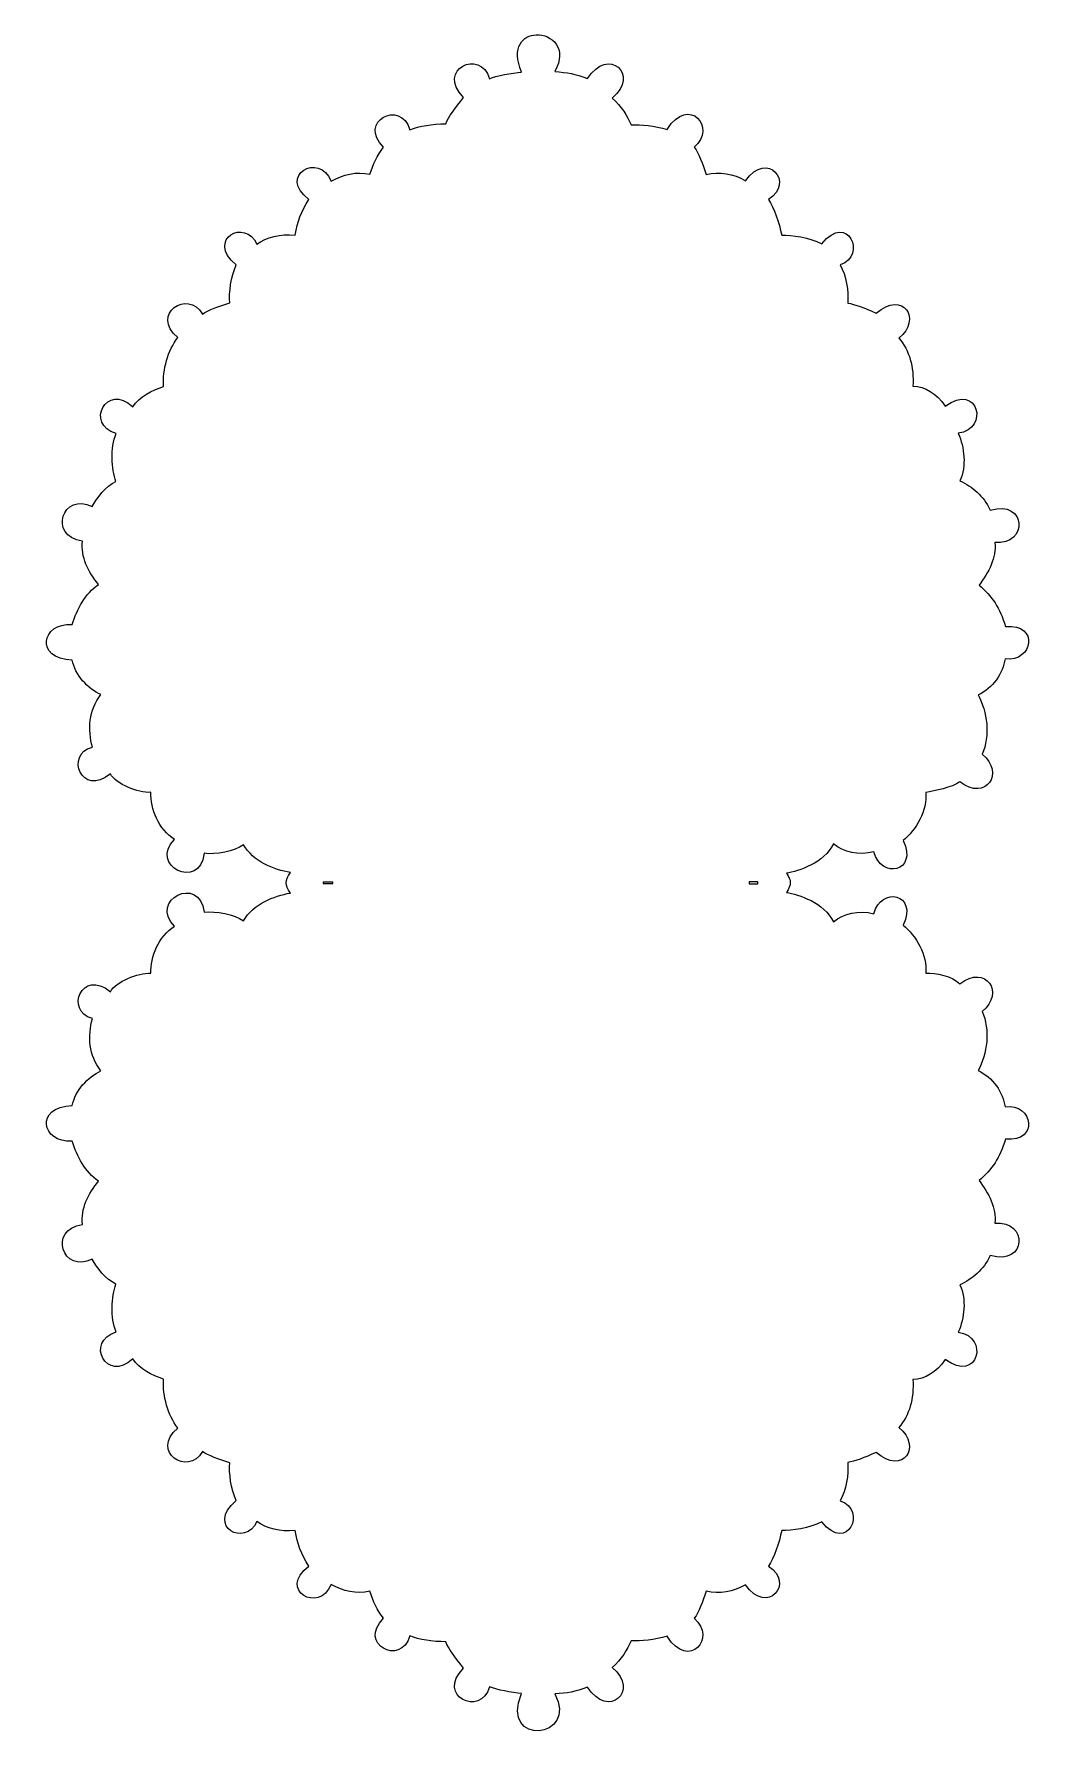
# Model space of a CAD drawing. Header units: centimetres. Extents: x -8.2 to 6.8, y -11.5 to 14.
import ezdxf

# ---------------------------------------------------------------- set-up
doc = ezdxf.new("R2010")
doc.units = ezdxf.units.CM
doc.header["$MEASUREMENT"] = 0
doc.layers.add('Layer 1', color=7, linetype='Continuous')

msp = doc.modelspace()

# ---------------------------------------------------------------- linework, layer by layer
at = {"layer": 'Layer 1', "color": 12}
for points, knots in [([(-0.69024, 13.98669), (-0.88801, 13.97988), (-1.0678, 13.80855), (-0.90852, 13.42941), (-0.90852, 13.42941), (-1.05199, 13.421), (-1.28971, 13.37381), (-1.38725, 13.3335), (-1.38725, 13.3335), (-1.51727, 13.78481), (-2.18983, 13.47253), (-1.7742, 13.05486), (-1.7742, 13.05486), (-1.89721, 12.89249), (-1.99995, 12.76566), (-2.03961, 12.66129), (-2.03961, 12.66129), (-2.23907, 12.66099), (-2.42991, 12.62998), (-2.57208, 12.57199), (-2.57208, 12.57199), (-2.70954, 13.03518), (-3.35547, 12.69375), (-2.96565, 12.31237), (-2.96565, 12.31237), (-3.06445, 12.19238), (-3.11647, 12.05608), (-3.16739, 11.91053), (-3.16739, 11.91053), (-3.37541, 11.957), (-3.56259, 11.91111), (-3.74617, 11.80718), (-3.74617, 11.80718), (-3.91501, 12.25136), (-4.5534, 11.88958), (-4.07607, 11.53764), (-4.07607, 11.53764), (-4.19209, 11.35671), (-4.24805, 11.20615), (-4.27947, 11.00765), (-4.27947, 11.00765), (-4.50338, 11.02511), (-4.70469, 10.9787), (-4.85163, 10.8704), (-4.85163, 10.8704), (-5.01206, 11.26136), (-5.62015, 10.95366), (-5.15921, 10.562), (-5.15921, 10.562), (-5.2342, 10.38743), (-5.26964, 10.14712), (-5.25099, 10.00059), (-5.25099, 10.00059), (-5.41874, 9.94293), (-5.5712, 9.89409), (-5.66109, 9.83109), (-5.66109, 9.83109), (-5.87094, 10.21108), (-6.44456, 9.83112), (-6.02737, 9.483), (-6.02737, 9.483), (-6.1743, 9.286), (-6.25672, 9.00855), (-6.23821, 8.75292), (-6.23821, 8.75292), (-6.41373, 8.69808), (-6.59519, 8.60086), (-6.6971, 8.45361), (-6.6971, 8.45361), (-7.08412, 8.81964), (-7.41787, 8.19146), (-6.94349, 8.0526), (-6.94349, 8.0526), (-7.03622, 7.83759), (-7.01496, 7.52931), (-6.94845, 7.33988), (-6.94845, 7.33988), (-7.09507, 7.26708), (-7.23659, 7.09854), (-7.29985, 6.96781), (-7.29985, 6.96781), (-7.74048, 7.18925), (-7.96625, 6.53082), (-7.44785, 6.45187), (-7.44785, 6.45187), (-7.47202, 6.2204), (-7.36127, 5.98936), (-7.20559, 5.80943), (-7.20559, 5.80943), (-7.40906, 5.6726), (-7.52611, 5.44222), (-7.60164, 5.21164), (-7.60164, 5.21164), (-8.05394, 5.24588), (-8.16382, 4.69948), (-7.59751, 4.68413), (-7.59751, 4.68413), (-7.56042, 4.4603), (-7.36475, 4.2577), (-7.17252, 4.16902), (-7.17252, 4.16902), (-7.35462, 3.93624), (-7.36606, 3.65096), (-7.29902, 3.38767), (-7.29902, 3.38767), (-7.7149, 3.28171), (-7.45646, 2.63608), (-7.03113, 2.98914), (-7.03113, 2.98914), (-6.94385, 2.84167), (-6.62257, 2.70258), (-6.42755, 2.71629), (-6.42755, 2.71629), (-6.43392, 2.47674), (-6.31577, 2.15692), (-6.0745, 2.01597), (-6.0745, 2.01597), (-6.46909, 1.62792), (-5.6972, 1.2386), (-5.63463, 1.80844), (-5.63463, 1.80844), (-5.45994, 1.78243), (-5.18876, 1.84116), (-5.04759, 1.93577), (-5.04759, 1.93577), (-4.90605, 1.68659), (-4.59897, 1.56328), (-4.34975, 1.52153), (-4.34975, 1.52153), (-4.43756, 1.39756), (-4.43689, 1.33623), (-4.34975, 1.21726), (-4.34975, 1.21726), (-4.59897, 1.17551), (-4.90605, 1.0522), (-5.04759, 0.80302), (-5.04759, 0.80302), (-5.18876, 0.89763), (-5.45994, 0.95636), (-5.63463, 0.93035), (-5.63463, 0.93035), (-5.6972, 1.50019), (-6.46909, 1.11087), (-6.0745, 0.72282), (-6.0745, 0.72282), (-6.31578, 0.58187), (-6.43392, 0.26205), (-6.42755, 0.0225), (-6.42755, 0.0225), (-6.62257, 0.03621), (-6.94385, -0.10288), (-7.03113, -0.25035), (-7.03113, -0.25035), (-7.45646, 0.10271), (-7.7149, -0.54291), (-7.29902, -0.64888), (-7.29902, -0.64888), (-7.36606, -0.91216), (-7.35462, -1.19745), (-7.17252, -1.43023), (-7.17252, -1.43023), (-7.36475, -1.51891), (-7.56042, -1.72151), (-7.59751, -1.94534), (-7.59751, -1.94534), (-8.16382, -1.96069), (-8.05395, -2.50709), (-7.60164, -2.47285), (-7.60164, -2.47285), (-7.52611, -2.70343), (-7.40906, -2.93381), (-7.20559, -3.07064), (-7.20559, -3.07064), (-7.36126, -3.25058), (-7.47202, -3.48161), (-7.44785, -3.71308), (-7.44785, -3.71308), (-7.96625, -3.79203), (-7.74048, -4.45046), (-7.29985, -4.22902), (-7.29985, -4.22902), (-7.23659, -4.35975), (-7.09507, -4.52829), (-6.94845, -4.60109), (-6.94845, -4.60109), (-7.01496, -4.79052), (-7.03621, -5.0988), (-6.94349, -5.31381), (-6.94349, -5.31381), (-7.41786, -5.45267), (-7.08412, -6.08167), (-6.6971, -5.71565), (-6.6971, -5.71565), (-6.5952, -5.8629), (-6.41374, -5.95929), (-6.23821, -6.01413), (-6.23821, -6.01413), (-6.25672, -6.26977), (-6.1743, -6.54721), (-6.02737, -6.74421), (-6.02737, -6.74421), (-6.44456, -7.09233), (-5.87094, -7.4723), (-5.66109, -7.0923), (-5.66109, -7.0923), (-5.5712, -7.15529), (-5.41873, -7.20497), (-5.25099, -7.26263), (-5.25099, -7.26263), (-5.26964, -7.40916), (-5.2342, -7.64864), (-5.15921, -7.82322), (-5.15921, -7.82322), (-5.62015, -8.21488), (-5.01206, -8.52259), (-4.85163, -8.13162), (-4.85163, -8.13162), (-4.70469, -8.23992), (-4.50338, -8.28633), (-4.27947, -8.26887), (-4.27947, -8.26887), (-4.24805, -8.46737), (-4.19209, -8.61793), (-4.07607, -8.79886), (-4.07607, -8.79886), (-4.5534, -9.1508), (-3.91501, -9.51258), (-3.74617, -9.0684), (-3.74617, -9.0684), (-3.56259, -9.17233), (-3.37541, -9.21822), (-3.16739, -9.17175), (-3.16739, -9.17175), (-3.11646, -9.3173), (-3.06444, -9.4536), (-2.96565, -9.57359), (-2.96565, -9.57359), (-3.35547, -9.95497), (-2.70954, -10.29723), (-2.57208, -9.83404), (-2.57208, -9.83404), (-2.4299, -9.89203), (-2.23907, -9.92221), (-2.03961, -9.92251), (-2.03961, -9.92251), (-1.99995, -10.02688), (-1.89721, -10.15371), (-1.7742, -10.31608), (-1.7742, -10.31608), (-2.18982, -10.73375), (-1.51727, -11.04603), (-1.38725, -10.59472), (-1.38725, -10.59472), (-1.28971, -10.63503), (-1.05199, -10.68222), (-0.90852, -10.69063), (-0.90852, -10.69063), (-1.24831, -11.49945), (-0.04461, -11.3628), (-0.41656, -10.69973), (-0.41656, -10.69973), (-0.22423, -10.68721), (-0.11754, -10.67109), (0.06961, -10.59886), (0.06961, -10.59886), (0.38566, -11.07779), (0.85204, -10.65931), (0.44085, -10.30534), (0.44085, -10.30534), (0.5784, -10.18827), (0.66069, -10.03737), (0.72114, -9.90764), (0.72114, -9.90764), (0.86181, -9.91709), (1.07436, -9.89395), (1.25527, -9.84149), (1.25527, -9.84149), (1.59029, -10.35976), (2.00005, -9.85995), (1.66041, -9.5736), (1.66041, -9.5736), (1.73328, -9.48693), (1.78295, -9.32293), (1.8357, -9.17094), (1.8357, -9.17094), (2.03443, -9.21699), (2.2469, -9.18447), (2.42109, -9.07503), (2.42109, -9.07503), (2.7568, -9.54187), (3.15721, -9.04868), (2.7667, -8.79639), (2.7667, -8.79639), (2.84874, -8.67638), (2.92538, -8.45398), (2.96183, -8.26557), (2.96183, -8.26557), (3.11347, -8.27707), (3.37602, -8.23063), (3.55797, -8.13824), (3.55797, -8.13824), (3.94684, -8.62007), (4.23845, -7.96113), (3.83165, -7.82405), (3.83165, -7.82405), (3.92768, -7.66617), (3.95767, -7.43522), (3.94575, -7.25602), (3.94575, -7.25602), (4.0546, -7.23982), (4.19001, -7.18372), (4.36743, -7.10554), (4.36743, -7.10554), (4.77353, -7.4561), (5.05273, -7.01329), (4.70643, -6.7343), (4.70643, -6.7343), (4.86542, -6.55016), (4.9321, -6.30937), (4.91562, -6.01827), (4.91562, -6.01827), (5.09083, -6.02056), (5.26558, -5.91404), (5.39683, -5.72309), (5.39683, -5.72309), (5.89261, -6.08755), (6.05494, -5.37765), (5.59031, -5.31877), (5.59031, -5.31877), (5.6804, -5.10448), (5.71701, -4.83654), (5.61429, -4.61184), (5.61429, -4.61184), (5.79903, -4.52448), (5.96683, -4.3891), (6.06491, -4.17693), (6.06491, -4.17693), (6.61992, -4.33483), (6.63065, -3.65287), (6.13436, -3.69241), (6.13436, -3.69241), (6.16035, -3.47235), (6.04349, -3.2473), (5.89954, -3.05989), (5.89954, -3.05989), (6.09064, -2.90079), (6.2136, -2.72118), (6.29311, -2.44473), (6.29311, -2.44473), (6.80327, -2.49185), (6.69966, -1.90572), (6.28732, -1.96187), (6.28732, -1.96187), (6.25828, -1.75577), (6.10323, -1.51789), (5.88466, -1.42526), (5.88466, -1.42526), (6.02347, -1.17952), (6.06877, -0.81713), (5.94667, -0.54387), (5.94667, -0.54387), (6.28831, -0.26468), (6.00556, 0.1629), (5.61429, -0.13129), (5.61429, -0.13129), (5.50189, -0.01856), (5.25353, 0.03415), (5.10662, 0.02333), (5.10662, 0.02333), (5.135, 0.29349), (4.95925, 0.58806), (4.76845, 0.73936), (4.76845, 0.73936), (4.99864, 1.2153), (4.4343, 1.31859), (4.33437, 0.90969), (4.33437, 0.90969), (4.10351, 0.96329), (3.88496, 0.91939), (3.7341, 0.78815), (3.7341, 0.78815), (3.59224, 1.07748), (3.21745, 1.19411), (3.0313, 1.22719), (3.0313, 1.22719), (3.1083, 1.33623), (3.11029, 1.41174), (3.0313, 1.51162), (3.0313, 1.51162), (3.21745, 1.5447), (3.59224, 1.66133), (3.7341, 1.95066), (3.7341, 1.95066), (3.88496, 1.81941), (4.10351, 1.77552), (4.33437, 1.82912), (4.33437, 1.82912), (4.4343, 1.42021), (4.99864, 1.52351), (4.76845, 1.99945), (4.76845, 1.99945), (4.95925, 2.15075), (5.135, 2.44532), (5.10662, 2.71548), (5.10662, 2.71548), (5.24497, 2.73605), (5.49359, 2.7878), (5.61429, 2.8701), (5.61429, 2.8701), (6.00556, 2.57591), (6.28832, 3.0035), (5.94667, 3.28268), (5.94667, 3.28268), (6.06876, 3.55595), (6.02347, 3.91833), (5.88466, 4.16407), (5.88466, 4.16407), (6.10323, 4.2567), (6.25828, 4.49457), (6.28732, 4.70068), (6.28732, 4.70068), (6.69966, 4.64453), (6.80327, 5.23067), (6.29311, 5.18354), (6.29311, 5.18354), (6.2136, 5.45998), (6.09065, 5.63877), (5.89954, 5.79787), (5.89954, 5.79787), (6.04348, 5.98528), (6.16034, 6.21116), (6.13436, 6.43122), (6.13436, 6.43122), (6.63065, 6.39168), (6.61992, 7.07364), (6.06491, 6.91574), (6.06491, 6.91574), (5.96683, 7.12791), (5.79903, 7.26329), (5.61429, 7.35065), (5.61429, 7.35065), (5.71701, 7.57535), (5.6804, 7.84329), (5.59031, 8.05758), (5.59031, 8.05758), (6.05494, 8.11646), (5.89261, 8.82553), (5.39683, 8.46107), (5.39683, 8.46107), (5.26558, 8.65201), (5.09083, 8.75853), (4.91562, 8.75625), (4.91562, 8.75625), (4.9321, 9.04735), (4.86542, 9.28896), (4.70643, 9.47311), (4.70643, 9.47311), (5.05273, 9.7521), (4.77354, 10.19491), (4.36743, 9.84435), (4.36743, 9.84435), (4.19001, 9.92253), (4.0546, 9.97863), (3.94575, 9.99483), (3.94575, 9.99483), (3.95766, 10.17403), (3.92768, 10.40497), (3.83165, 10.56286), (3.83165, 10.56286), (4.23845, 10.69994), (3.94684, 11.35889), (3.55797, 10.87705), (3.55797, 10.87705), (3.37602, 10.96944), (3.11347, 11.01506), (2.96183, 11.00355), (2.96183, 11.00355), (2.92538, 11.19196), (2.84874, 11.41518), (2.7667, 11.5352), (2.7667, 11.5352), (3.15721, 11.78749), (2.7568, 12.28068), (2.42109, 11.81384), (2.42109, 11.81384), (2.2469, 11.92328), (2.03443, 11.9558), (1.8357, 11.90975), (1.8357, 11.90975), (1.78295, 12.06175), (1.73329, 12.22574), (1.66041, 12.31241), (1.66041, 12.31241), (2.00005, 12.59876), (1.59029, 13.09774), (1.25527, 12.57947), (1.25527, 12.57947), (1.07436, 12.63192), (0.86181, 12.65589), (0.72114, 12.64644), (0.72114, 12.64644), (0.66069, 12.77617), (0.5784, 12.92707), (0.44085, 13.04414), (0.44085, 13.04414), (0.85203, 13.39811), (0.38566, 13.8166), (0.06961, 13.33766), (0.06961, 13.33766), (-0.11754, 13.4099), (-0.22423, 13.42601), (-0.41656, 13.43853), (-0.41656, 13.43853), (-0.21896, 13.79079), (-0.4661, 13.99443), (-0.69024, 13.98671), (-0.69024, 13.98671), (-0.69024, 13.98671), (-0.69024, 13.98669), (-0.69024, 13.98669)], [0, 0, 0, 0, 0.00763359, 0.00763359, 0.00763359, 0.00763359, 0.01526718, 0.01526718, 0.01526718, 0.01526718, 0.02290076, 0.02290076, 0.02290076, 0.02290076, 0.03053435, 0.03053435, 0.03053435, 0.03053435, 0.03816794, 0.03816794, 0.03816794, 0.03816794, 0.04580153, 0.04580153, 0.04580153, 0.04580153, 0.05343511, 0.05343511, 0.05343511, 0.05343511, 0.0610687, 0.0610687, 0.0610687, 0.0610687, 0.06870229, 0.06870229, 0.06870229, 0.06870229, 0.07633588, 0.07633588, 0.07633588, 0.07633588, 0.08396947, 0.08396947, 0.08396947, 0.08396947, 0.09160305, 0.09160305, 0.09160305, 0.09160305, 0.09923664, 0.09923664, 0.09923664, 0.09923664, 0.10687023, 0.10687023, 0.10687023, 0.10687023, 0.11450382, 0.11450382, 0.11450382, 0.11450382, 0.1221374, 0.1221374, 0.1221374, 0.1221374, 0.12977099, 0.12977099, 0.12977099, 0.12977099, 0.13740458, 0.13740458, 0.13740458, 0.13740458, 0.14503817, 0.14503817, 0.14503817, 0.14503817, 0.15267176, 0.15267176, 0.15267176, 0.15267176, 0.16030534, 0.16030534, 0.16030534, 0.16030534, 0.16793893, 0.16793893, 0.16793893, 0.16793893, 0.17557252, 0.17557252, 0.17557252, 0.17557252, 0.18320611, 0.18320611, 0.18320611, 0.18320611, 0.19083969, 0.19083969, 0.19083969, 0.19083969, 0.19847328, 0.19847328, 0.19847328, 0.19847328, 0.20610687, 0.20610687, 0.20610687, 0.20610687, 0.21374046, 0.21374046, 0.21374046, 0.21374046, 0.22137405, 0.22137405, 0.22137405, 0.22137405, 0.22900763, 0.22900763, 0.22900763, 0.22900763, 0.23664122, 0.23664122, 0.23664122, 0.23664122, 0.24427481, 0.24427481, 0.24427481, 0.24427481, 0.2519084, 0.2519084, 0.2519084, 0.2519084, 0.25954198, 0.25954198, 0.25954198, 0.25954198, 0.26717557, 0.26717557, 0.26717557, 0.26717557, 0.27480916, 0.27480916, 0.27480916, 0.27480916, 0.28244275, 0.28244275, 0.28244275, 0.28244275, 0.29007634, 0.29007634, 0.29007634, 0.29007634, 0.29770992, 0.29770992, 0.29770992, 0.29770992, 0.30534351, 0.30534351, 0.30534351, 0.30534351, 0.3129771, 0.3129771, 0.3129771, 0.3129771, 0.32061069, 0.32061069, 0.32061069, 0.32061069, 0.32824427, 0.32824427, 0.32824427, 0.32824427, 0.33587786, 0.33587786, 0.33587786, 0.33587786, 0.34351145, 0.34351145, 0.34351145, 0.34351145, 0.35114504, 0.35114504, 0.35114504, 0.35114504, 0.35877863, 0.35877863, 0.35877863, 0.35877863, 0.36641221, 0.36641221, 0.36641221, 0.36641221, 0.3740458, 0.3740458, 0.3740458, 0.3740458, 0.38167939, 0.38167939, 0.38167939, 0.38167939, 0.38931298, 0.38931298, 0.38931298, 0.38931298, 0.39694656, 0.39694656, 0.39694656, 0.39694656, 0.40458015, 0.40458015, 0.40458015, 0.40458015, 0.41221374, 0.41221374, 0.41221374, 0.41221374, 0.41984733, 0.41984733, 0.41984733, 0.41984733, 0.42748092, 0.42748092, 0.42748092, 0.42748092, 0.4351145, 0.4351145, 0.4351145, 0.4351145, 0.44274809, 0.44274809, 0.44274809, 0.44274809, 0.45038168, 0.45038168, 0.45038168, 0.45038168, 0.45801527, 0.45801527, 0.45801527, 0.45801527, 0.46564885, 0.46564885, 0.46564885, 0.46564885, 0.47328244, 0.47328244, 0.47328244, 0.47328244, 0.48091603, 0.48091603, 0.48091603, 0.48091603, 0.48854962, 0.48854962, 0.48854962, 0.48854962, 0.49618321, 0.49618321, 0.49618321, 0.49618321, 0.50381679, 0.50381679, 0.50381679, 0.50381679, 0.51145038, 0.51145038, 0.51145038, 0.51145038, 0.51908397, 0.51908397, 0.51908397, 0.51908397, 0.52671756, 0.52671756, 0.52671756, 0.52671756, 0.53435115, 0.53435115, 0.53435115, 0.53435115, 0.54198473, 0.54198473, 0.54198473, 0.54198473, 0.54961832, 0.54961832, 0.54961832, 0.54961832, 0.55725191, 0.55725191, 0.55725191, 0.55725191, 0.5648855, 0.5648855, 0.5648855, 0.5648855, 0.57251908, 0.57251908, 0.57251908, 0.57251908, 0.58015267, 0.58015267, 0.58015267, 0.58015267, 0.58778626, 0.58778626, 0.58778626, 0.58778626, 0.59541985, 0.59541985, 0.59541985, 0.59541985, 0.60305344, 0.60305344, 0.60305344, 0.60305344, 0.61068702, 0.61068702, 0.61068702, 0.61068702, 0.61832061, 0.61832061, 0.61832061, 0.61832061, 0.6259542, 0.6259542, 0.6259542, 0.6259542, 0.63358779, 0.63358779, 0.63358779, 0.63358779, 0.64122137, 0.64122137, 0.64122137, 0.64122137, 0.64885496, 0.64885496, 0.64885496, 0.64885496, 0.65648855, 0.65648855, 0.65648855, 0.65648855, 0.66412214, 0.66412214, 0.66412214, 0.66412214, 0.67175573, 0.67175573, 0.67175573, 0.67175573, 0.67938931, 0.67938931, 0.67938931, 0.67938931, 0.6870229, 0.6870229, 0.6870229, 0.6870229, 0.69465649, 0.69465649, 0.69465649, 0.69465649, 0.70229008, 0.70229008, 0.70229008, 0.70229008, 0.70992366, 0.70992366, 0.70992366, 0.70992366, 0.71755725, 0.71755725, 0.71755725, 0.71755725, 0.72519084, 0.72519084, 0.72519084, 0.72519084, 0.73282443, 0.73282443, 0.73282443, 0.73282443, 0.74045802, 0.74045802, 0.74045802, 0.74045802, 0.7480916, 0.7480916, 0.7480916, 0.7480916, 0.75572519, 0.75572519, 0.75572519, 0.75572519, 0.76335878, 0.76335878, 0.76335878, 0.76335878, 0.77099237, 0.77099237, 0.77099237, 0.77099237, 0.77862595, 0.77862595, 0.77862595, 0.77862595, 0.78625954, 0.78625954, 0.78625954, 0.78625954, 0.79389313, 0.79389313, 0.79389313, 0.79389313, 0.80152672, 0.80152672, 0.80152672, 0.80152672, 0.80916031, 0.80916031, 0.80916031, 0.80916031, 0.81679389, 0.81679389, 0.81679389, 0.81679389, 0.82442748, 0.82442748, 0.82442748, 0.82442748, 0.83206107, 0.83206107, 0.83206107, 0.83206107, 0.83969466, 0.83969466, 0.83969466, 0.83969466, 0.84732824, 0.84732824, 0.84732824, 0.84732824, 0.85496183, 0.85496183, 0.85496183, 0.85496183, 0.86259542, 0.86259542, 0.86259542, 0.86259542, 0.87022901, 0.87022901, 0.87022901, 0.87022901, 0.8778626, 0.8778626, 0.8778626, 0.8778626, 0.88549618, 0.88549618, 0.88549618, 0.88549618, 0.89312977, 0.89312977, 0.89312977, 0.89312977, 0.90076336, 0.90076336, 0.90076336, 0.90076336, 0.90839695, 0.90839695, 0.90839695, 0.90839695, 0.91603053, 0.91603053, 0.91603053, 0.91603053, 0.92366412, 0.92366412, 0.92366412, 0.92366412, 0.93129771, 0.93129771, 0.93129771, 0.93129771, 0.9389313, 0.9389313, 0.9389313, 0.9389313, 0.94656489, 0.94656489, 0.94656489, 0.94656489, 0.95419847, 0.95419847, 0.95419847, 0.95419847, 0.96183206, 0.96183206, 0.96183206, 0.96183206, 0.96946565, 0.96946565, 0.96946565, 0.96946565, 0.97709924, 0.97709924, 0.97709924, 0.97709924, 0.98473282, 0.98473282, 0.98473282, 0.98473282, 1, 1, 1, 1]), ([(-3.86111, 1.37764), (-3.80467, 1.37777), (-3.7753, 1.37753), (-3.72055, 1.37764), (-3.72055, 1.37764), (-3.72055, 1.37764), (-3.72055, 1.3611), (-3.72055, 1.3611), (-3.72055, 1.3611), (-3.7753, 1.36121), (-3.80467, 1.36097), (-3.86111, 1.3611), (-3.86111, 1.3611), (-3.86111, 1.3611), (-3.86111, 1.37764), (-3.86111, 1.37764)], [0, 0, 0, 0, 0.2, 0.2, 0.2, 0.2, 0.4, 0.4, 0.4, 0.4, 0.6, 0.6, 0.6, 0.6, 1, 1, 1, 1]), ([(2.4798, 1.38343), (2.53576, 1.38346), (2.54936, 1.38338), (2.60713, 1.38343), (2.60713, 1.38343), (2.60713, 1.38343), (2.60713, 1.35532), (2.60713, 1.35532), (2.60713, 1.35532), (2.54936, 1.35537), (2.53575, 1.35529), (2.4798, 1.35532), (2.4798, 1.35532), (2.4798, 1.35532), (2.4798, 1.38343), (2.4798, 1.38343)], [0, 0, 0, 0, 0.2, 0.2, 0.2, 0.2, 0.4, 0.4, 0.4, 0.4, 0.6, 0.6, 0.6, 0.6, 1, 1, 1, 1])]:
    msp.add_open_spline(points, degree=3, knots=knots, dxfattribs=at)

doc.saveas('drawing.dxf')
